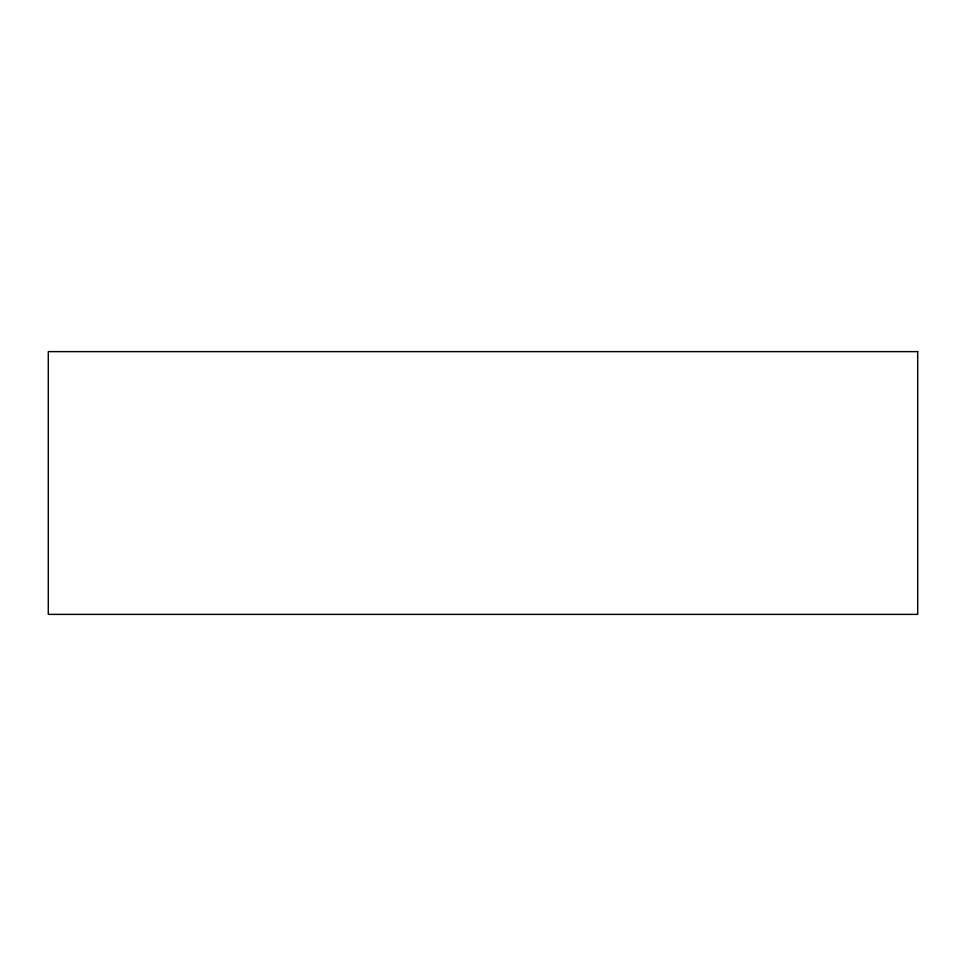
<?xml version="1.0" encoding="UTF-8"?>
<svg xmlns="http://www.w3.org/2000/svg" width="966" height="966" viewBox="0 0 966 966"><rect width="100%" height="100%" fill="white"/><g stroke="black" fill="none" stroke-linecap="round" stroke-linejoin="round"><path stroke-width="1.45" d="M917.7 351.624L48.3 351.624L48.3 614.376L917.7 614.376L917.7 351.624"/></g></svg>
